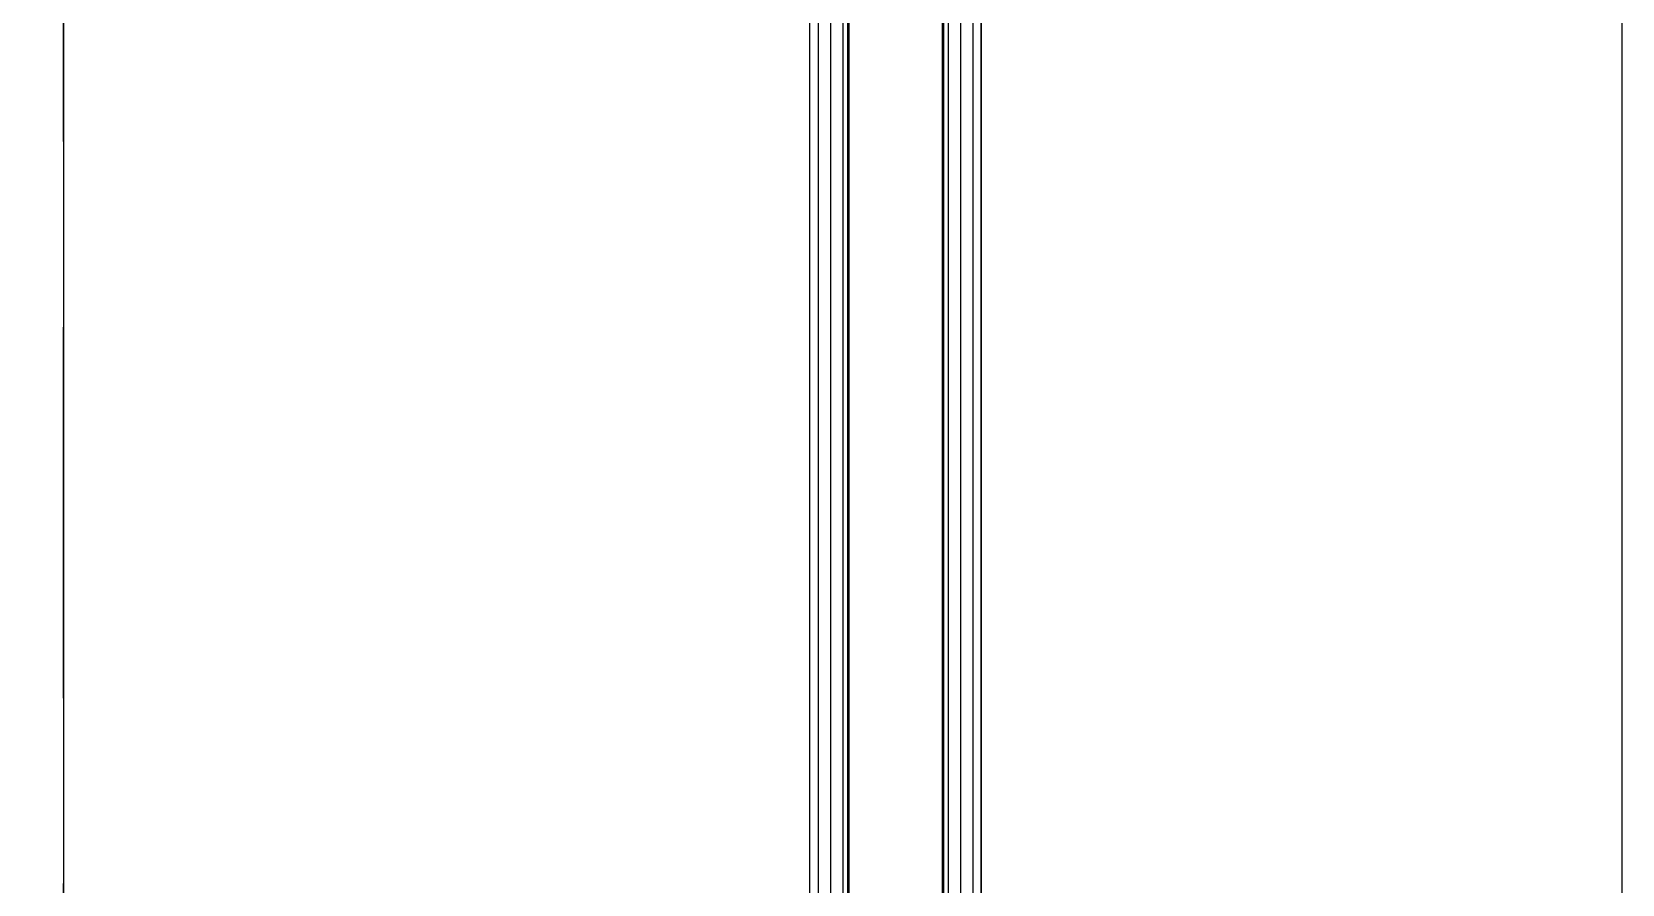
# Model space of a CAD drawing. Header units: inches. Extents: x 21 to 32698, y 13 to 3712.
# Drawn here: x 12811.31 to 12831.72, y 2147.56 to 2158.51 of the extents above; entities that cross this region are included whole.
import ezdxf

# ---------------------------------------------------------------- set-up
doc = ezdxf.new("R2010")
doc.units = ezdxf.units.IN
doc.header["$MEASUREMENT"] = 0
doc.set_wipeout_variables(frame=1)
doc.linetypes.add('IMPORT-HIDDEN2', pattern=[47.625, 31.75, -15.875])
for name, color, linetype, lineweight in [('Z_MİM_-KM-GLAZ', 8, 'Continuous', 25), ('Z_MİM_-KM-RAY-1', 8, 'IMPORT-HIDDEN2', 25), ('Z_MİM_-KM-WALL', 8, 'Continuous', 25), ('Z_MİM_-KM-WALL-PL', 8, 'Continuous', 25), ('Z_MİM_aksesuar_k', 8, 'Continuous', 25)]:
    doc.layers.add(name, color=color, linetype=linetype, lineweight=lineweight)

# ---------------------------------------------------------------- blocks, each defined once
blk = doc.blocks.new('*U176')
blk.add_wipeout([(160, -25), (160, 16.5), (0, 16.5), (0, -25)])
at = {"layer": 'Z_MİM_-KM-RAY-1', "ltscale": 0.15}
for p, q in [((160, 0), (0, 0)), ((160, -20), (0, -20))]:
    blk.add_line(p, q, dxfattribs=at)
at = {"layer": 'Z_MİM_aksesuar_k'}
for p, q in [((14.772, -8.224), (74.256, -8.224)), ((74.256, -8.224), (14.772, -8.224)), ((14.772, -8.333), (74.256, -8.333)), ((14.772, -8.491), (74.256, -8.491)), ((14.772, -8.65), (74.256, -8.65)), ((14.772, -8.709), (74.256, -8.709)), ((14.772, -8.724), (74.256, -8.724)), ((14.772, -9.924), (74.256, -9.924)), ((14.772, -9.94), (74.256, -9.94)), ((14.772, -9.999), (74.256, -9.999)), ((14.772, -10.157), (74.256, -10.157)), ((14.772, -10.316), (74.256, -10.316)), ((74.256, -10.424), (14.772, -10.424))]:
    blk.add_line(p, q, dxfattribs=at)

msp = doc.modelspace()

# ---------------------------------------------------------------- block references
at = {"layer": 'Z_MİM_-KM-GLAZ', "ltscale": 1.5, "rotation": 270}
msp.add_blockref('*U176', (12831.714, 2217.084), dxfattribs=at)

# ---------------------------------------------------------------- next in the draw order: linework, layer by layer
at = {"layer": 'Z_MİM_-KM-WALL'}
msp.add_line((12811.715, 2432.084), (12811.715, 1887.083), dxfattribs=at)
at = {"layer": 'Z_MİM_-KM-WALL-PL'}
msp.add_lwpolyline([(11341.714, 1162.159), (11341.714, 982.083), (12831.715, 982.083), (12831.715, 2582.084), (9041.715, 2582.084), (9041.715, 1637.083), (9331.714, 1637.083), (9331.714, 982.083), (10641.714, 982.083), (10641.714, 1161.832)], dxfattribs=at)

doc.saveas('drawing.dxf')
